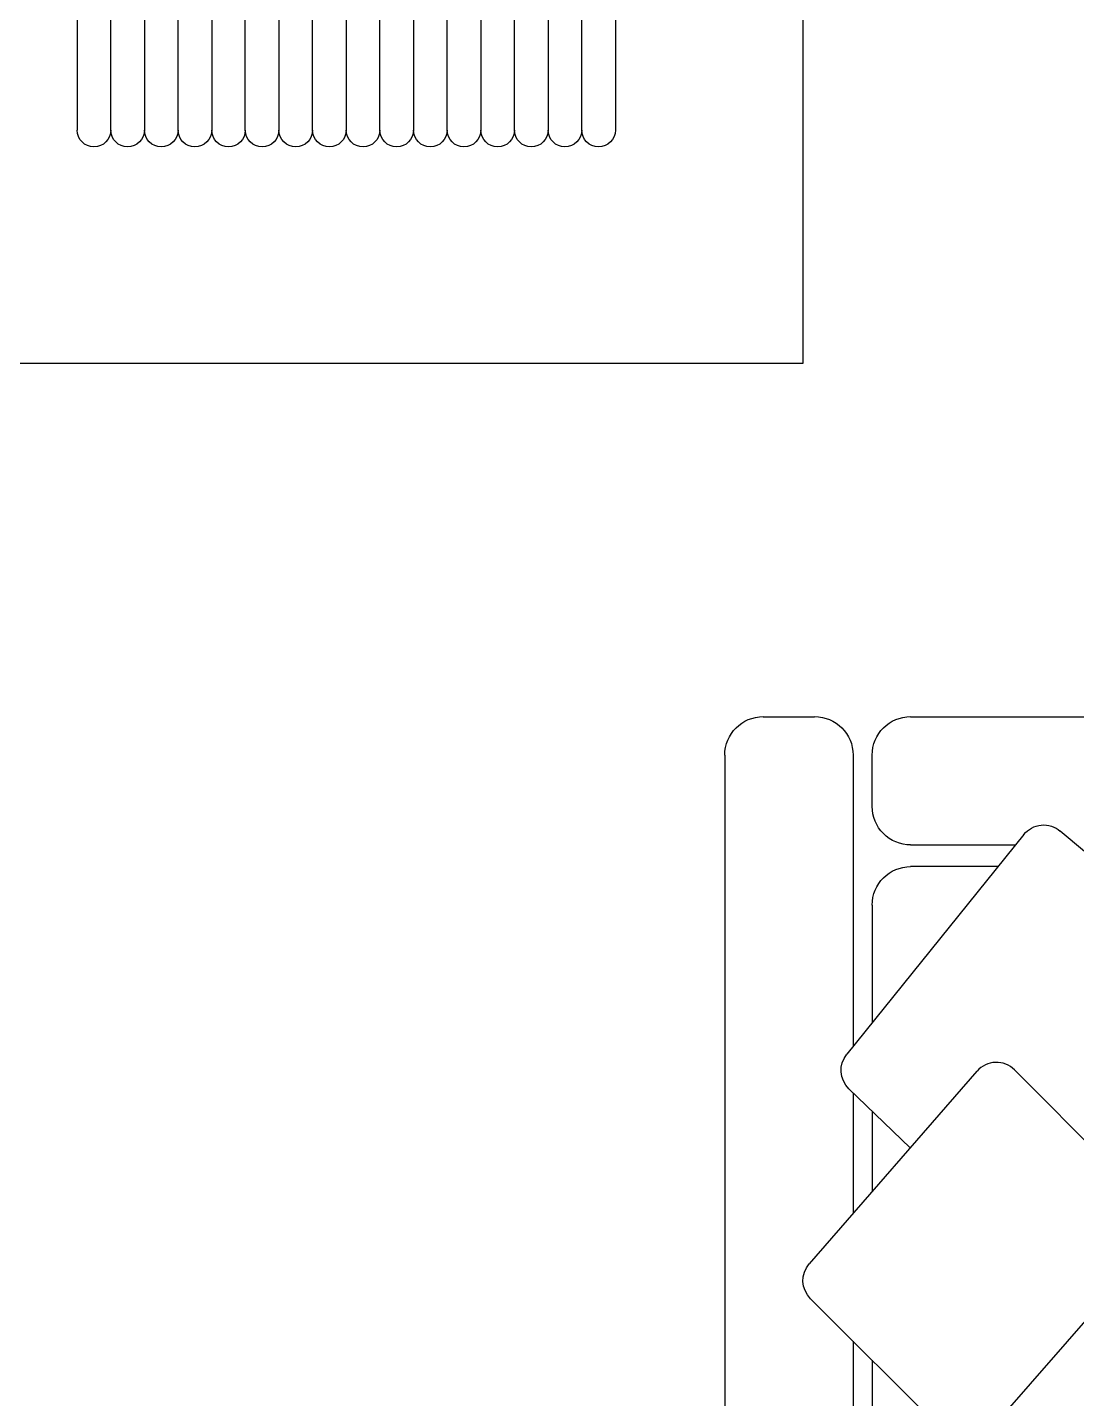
# Model space of a CAD drawing. Header units: millimetres. Extents: x 105 to 1807, y -268 to 915.
# Drawn here: x 989.473 to 990.471, y 436.787 to 438.091 of the extents above; entities that cross this region are included whole.
import ezdxf

# ---------------------------------------------------------------- set-up
doc = ezdxf.new("R2010")
doc.units = ezdxf.units.MM
doc.linetypes.add('0', pattern=[0])
doc.layers.add('MUEBLES', color=12, linetype='Continuous')

# ---------------------------------------------------------------- blocks, each defined once
blk = doc.blocks.new('sofa con mujer')
at = {"layer": 'MUEBLES', "ltscale": 5}
for p, q in [((1172.2116, 525.5052), (1172.2116, 526.8817)), ((1172.0896, 526.0627), (1172.0896, 526.3125)), ((1171.9634, 526.1519), (1171.804, 525.9694)), ((1172.1301, 526.0224), (1171.999, 526.1531)), ((1172.0714, 526.0809), (1172.0714, 526.1478)), ((1171.9717, 525.8058), (1172.1313, 525.9891)), ((1171.8051, 525.9362), (1171.936, 525.8046)), ((1172.0896, 525.8264), (1172.0896, 525.9412)), ((1172.0714, 525.844), (1172.0714, 525.9202)), ((1172.0936, 525.8227), (1172.0353, 525.8788)), ((1171.9272, 525.5807), (1172.0956, 525.7898)), ((1172.0896, 525.5052), (1172.0896, 525.7824)), ((1172.0714, 525.6479), (1172.0714, 525.7597)), ((1171.7515, 525.6965), (1171.8925, 525.5774)), ((1171.9518, 525.6113), (1172.0348, 525.6113)), ((1172.0348, 525.5906), (1171.9351, 525.5906)), ((1172.0714, 525.554), (1172.0714, 525.5052)), ((1172.0348, 525.4687), (1171.5166, 525.4687)), ((1172.175, 525.4687), (1172.1262, 525.4687))]:
    blk.add_line(p, q, dxfattribs=at)
blk.add_arc((1171.9533, 525.8219), 0.0244, 225.016, 318.8016, dxfattribs=at)
at = {"layer": 'MUEBLES', "ltscale": 5, "extrusion": (0, 0, -1)}
for centre, major_axis, start_param, end_param in [((1172.1129, 526.0051), (-0.0172, 0.0172), 1.569361, 3.072391), ((1172.0766, 525.8051), (-0.0172, 0.0172), 1.552063, 3.034341), ((1172.0348, 525.6479), (-0.0259, -0.0259), -2.356194, -0.785398), ((1171.9082, 525.596), (-0.0172, 0.0172), 3.034341, 4.628567), ((1172.0348, 525.554), (-0.0259, -0.0259), 2.356194, 3.926991), ((1172.0348, 525.5052), (-0.0259, -0.0259), -2.356194, -0.785398), ((1172.1262, 525.5052), (-0.0259, -0.0259), -0.785398, 0.785398), ((1172.175, 525.5052), (-0.0259, -0.0259), -2.356194, -0.785398)]:
    blk.add_ellipse(centre, major_axis=major_axis, ratio=1, start_param=start_param, end_param=end_param, dxfattribs=at)
blk = doc.blocks.new('ESTPNO')
at = {"layer": 'MUEBLES', "linetype": '0'}
for p, q in [((2005.328, 99.5838), (2003.628, 99.5838)), ((2003.628, 99.5838), (2003.628, 99.0838)), ((2005.328, 99.0838), (2005.328, 99.5838)), ((2003.628, 99.0838), (2005.328, 99.0838))]:
    blk.add_line(p, q, dxfattribs=at)
at = {"layer": 'MUEBLES'}
for p, q in [((2004.6377, 99.1617), (2004.6377, 99.3617)), ((2004.6697, 99.3617), (2004.6697, 99.1617)), ((2004.6697, 99.3617), (2004.6697, 99.1617)), ((2004.7017, 99.1617), (2004.7017, 99.3617)), ((2004.7017, 99.1617), (2004.7017, 99.3617)), ((2004.7337, 99.3617), (2004.7337, 99.1617)), ((2004.7337, 99.3617), (2004.7337, 99.1617)), ((2004.7657, 99.1617), (2004.7657, 99.3617)), ((2004.7657, 99.1617), (2004.7657, 99.3617)), ((2004.7977, 99.3617), (2004.7977, 99.1617)), ((2004.7977, 99.3617), (2004.7977, 99.1617)), ((2004.8297, 99.1617), (2004.8297, 99.3617)), ((2004.8297, 99.1617), (2004.8297, 99.3617)), ((2004.8617, 99.3617), (2004.8617, 99.1617)), ((2004.8617, 99.3617), (2004.8617, 99.1617)), ((2004.8937, 99.1617), (2004.8937, 99.3617)), ((2004.8937, 99.1617), (2004.8937, 99.3617)), ((2004.9257, 99.3617), (2004.9257, 99.1617)), ((2004.9257, 99.3617), (2004.9257, 99.1617)), ((2004.9577, 99.1617), (2004.9577, 99.3617)), ((2004.9577, 99.1617), (2004.9577, 99.3617)), ((2004.9897, 99.3617), (2004.9897, 99.1617)), ((2004.9897, 99.3617), (2004.9897, 99.1617)), ((2005.0217, 99.1617), (2005.0217, 99.3617)), ((2005.0217, 99.1617), (2005.0217, 99.3617)), ((2005.0537, 99.3617), (2005.0537, 99.1617)), ((2005.0537, 99.3617), (2005.0537, 99.1617)), ((2005.0857, 99.1617), (2005.0857, 99.3617)), ((2005.0857, 99.1617), (2005.0857, 99.3617)), ((2005.1177, 99.3617), (2005.1177, 99.1617)), ((2005.1177, 99.3617), (2005.1177, 99.1617)), ((2005.1497, 99.1617), (2005.1497, 99.3617))]:
    blk.add_line(p, q, dxfattribs=at)
at = {"layer": 'MUEBLES', "linetype": '0'}
for centre, radius in [((2004.2982, 99.3888), 0.0635), ((2003.9245, 99.3594), 0.0635), ((2004.3976, 99.2478), 0.0359), ((2004.024, 99.2184), 0.0359)]:
    blk.add_circle(centre, radius, dxfattribs=at)
at = {"layer": 'MUEBLES'}
for centre in [(2004.6537, 99.3617), (2004.6857, 99.3617), (2004.7177, 99.3617), (2004.7497, 99.3617), (2004.7817, 99.3617), (2004.8137, 99.3617), (2004.8457, 99.3617), (2004.8777, 99.3617), (2004.9097, 99.3617), (2004.9417, 99.3617), (2004.9737, 99.3617), (2005.0057, 99.3617), (2005.0377, 99.3617), (2005.0697, 99.3617), (2005.1017, 99.3617), (2005.1337, 99.3617), (2004.6537, 99.1617), (2004.6857, 99.1617), (2004.7177, 99.1617), (2004.7497, 99.1617), (2004.7817, 99.1617), (2004.8137, 99.1617), (2004.8457, 99.1617), (2004.8777, 99.1617), (2004.9097, 99.1617), (2004.9417, 99.1617), (2004.9737, 99.1617), (2005.0057, 99.1617), (2005.0377, 99.1617), (2005.0697, 99.1617), (2005.1017, 99.1617), (2005.1337, 99.1617)]:
    blk.add_arc(centre, 0.016, 360, 180, dxfattribs=at)

msp = doc.modelspace()

# ---------------------------------------------------------------- block references
at = {"layer": 'MUEBLES', "linetype": '0', "xscale": -1, "rotation": 180}
msp.add_blockref('ESTPNO', (-1015.1174, 537.3552), dxfattribs=at)
at = {"layer": 'MUEBLES', "rotation": 180}
msp.add_blockref('sofa con mujer', (2162.348, 962.9041), dxfattribs=at)

doc.saveas('drawing.dxf')
